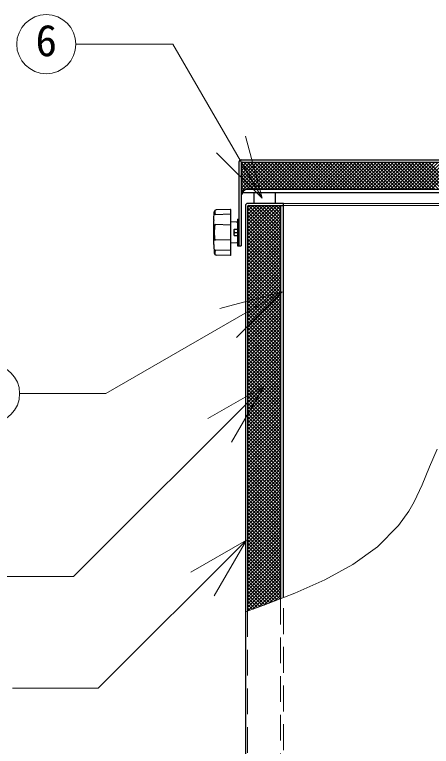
# Model space of a CAD drawing. Units: millimetres at full size, sheet at 1:20; details may follow other scales. Extents: x -4246 to 3854, y -2716 to 2904.
# Drawn here: x -3781 to -3393, y -752 to -71 of the extents above; entities that cross this region are included whole.
import ezdxf
from ezdxf.enums import TextEntityAlignment as Align

# ---------------------------------------------------------------- set-up
doc = ezdxf.new("R2010")
doc.units = ezdxf.units.MM
doc.header["$LTSCALE"] = 20
doc.linetypes.add('DASHED1', pattern=[1.8, 1.2, -0.6])
doc.layers.add('0-0', color=7, linetype='Continuous', lineweight=18)
doc.styles.add('ＭＳ ゴシック', font='')
doc.styles.get('ＭＳ ゴシック').set_extended_font_data('MS Gothic')

msp = doc.modelspace()

# ---------------------------------------------------------------- linework, layer by layer
at = {"layer": '0-0'}
for p, q in [((-3550.64, -241.85), (-3566.17, -183.9)), ((-3550.64, -241.85), (-3593.07, -199.43)), ((-3531.99, -329.09), (-3695.9, -423.72)), ((-3531.99, -329.09), (-3589.95, -344.62)), ((-3531.99, -329.09), (-3574.42, -371.51)), ((-3549.07, -417.04), (-3725.97, -593.94)), ((-3549.07, -417.04), (-3601.03, -447.04)), ((-3549.07, -417.04), (-3579.07, -469)), ((-3695.9, -423.72), (-3776.15, -423.72)), ((-3565.03, -560.19), (-3616.99, -590.19)), ((-3565.03, -560.19), (-3595.03, -612.15)), ((-3725.97, -593.94), (-3799.34, -593.94))]:
    msp.add_line(p, q, dxfattribs=at)
at = {"layer": '0-0', "color": 5, "lineweight": 25}
for p, q in [((-3572.1, -208.17), (-3572.1, -286.17)), ((-3570.1, -206.17), (-2421.1, -206.17)), ((-3570.1, -209.17), (-3570.1, -286.17)), ((-3569.1, -208.17), (-3165.64, -208.17)), ((-3173.54, -236.67), (-3567.1, -236.67)), ((-3172.68, -233.67), (-3564.1, -233.67)), ((-3558.1, -246.67), (-3558.1, -236.67)), ((-3538.1, -246.67), (-3538.1, -236.67)), ((-3566.1, -248.67), (-3566.1, -1511.17)), ((-3530.6, -246.67), (-3564.1, -246.67)), ((-3564.1, -249.67), (-3564.1, -626.29)), ((-3563.1, -248.67), (-3530.6, -248.67)), ((-3533.6, -248.67), (-3533.6, -614.79)), ((-3530.6, -613.64), (-3530.6, -246.67)), ((-3595.59, -261.91), (-3595.2, -254.53)), ((-3579.6, -256.74), (-3594.15, -257.22)), ((-3580.12, -252.21), (-3593.27, -252.63)), ((-3579.6, -294.64), (-3579.6, -252.71)), ((-3595.6, -284.91), (-3595.6, -262.44)), ((-3574.06, -264.14), (-3579.6, -263.67)), ((-3573.6, -261.17), (-3572.1, -261.17)), ((-3573.6, -261.17), (-3573.6, -286.17)), ((-3579.6, -266.82), (-3594.15, -266.33)), ((-3576.85, -271.32), (-3576.85, -276.02)), ((-3576.23, -270.67), (-3573.6, -270.67)), ((-3576.23, -273.67), (-3573.6, -273.67)), ((-3576.23, -276.67), (-3573.6, -276.67)), ((-3595.59, -285.44), (-3595.2, -292.82)), ((-3579.6, -280.53), (-3594.15, -281.01)), ((-3574.06, -283.21), (-3579.6, -283.67)), ((-3573.6, -286.17), (-3572.1, -286.17)), ((-3572.1, -286.17), (-3570.1, -286.17)), ((-3579.6, -290.61), (-3594.15, -290.12)), ((-3580.12, -295.14), (-3593.27, -294.71))]:
    msp.add_line(p, q, dxfattribs=at)
at = {"layer": '0-0', "color": 4, "lineweight": 9}
for p, q in [((-3570.1, -235.53), (-3542.75, -208.17)), ((-3570.1, -232.35), (-3545.93, -208.17)), ((-3570.1, -229.16), (-3549.11, -208.17)), ((-3570.1, -225.98), (-3552.29, -208.17)), ((-3570.1, -222.8), (-3555.48, -208.17)), ((-3570.1, -219.62), (-3558.66, -208.17)), ((-3570.1, -216.44), (-3561.84, -208.17)), ((-3570.1, -213.25), (-3565.02, -208.17)), ((-3570.1, -210.07), (-3568.2, -208.17)), ((-3570.08, -208.94), (-3545.35, -233.67)), ((-3567.66, -208.17), (-3542.16, -233.67)), ((-3565.16, -233.77), (-3539.57, -208.17)), ((-3564.48, -208.17), (-3538.98, -233.67)), ((-3561.88, -233.67), (-3536.38, -208.17)), ((-3561.3, -208.17), (-3535.8, -233.67)), ((-3558.7, -233.67), (-3533.2, -208.17)), ((-3558.12, -208.17), (-3532.62, -233.67)), ((-3555.52, -233.67), (-3530.02, -208.17)), ((-3554.94, -208.17), (-3529.44, -233.67)), ((-3552.34, -233.67), (-3526.84, -208.17)), ((-3551.76, -208.17), (-3526.26, -233.67)), ((-3549.16, -233.67), (-3523.66, -208.17)), ((-3548.57, -208.17), (-3523.07, -233.67)), ((-3545.97, -233.67), (-3520.47, -208.17)), ((-3545.39, -208.17), (-3519.89, -233.67)), ((-3542.79, -233.67), (-3517.29, -208.17)), ((-3542.21, -208.17), (-3516.71, -233.67)), ((-3539.61, -233.67), (-3514.11, -208.17)), ((-3539.03, -208.17), (-3513.53, -233.67)), ((-3536.43, -233.67), (-3510.93, -208.17)), ((-3535.85, -208.17), (-3510.35, -233.67)), ((-3533.25, -233.67), (-3507.75, -208.17)), ((-3532.66, -208.17), (-3507.16, -233.67)), ((-3530.06, -233.67), (-3504.56, -208.17)), ((-3529.48, -208.17), (-3503.98, -233.67)), ((-3526.88, -233.67), (-3501.38, -208.17)), ((-3526.3, -208.17), (-3500.8, -233.67)), ((-3523.7, -233.67), (-3498.2, -208.17)), ((-3523.12, -208.17), (-3497.62, -233.67)), ((-3520.52, -233.67), (-3495.02, -208.17)), ((-3519.94, -208.17), (-3494.44, -233.67)), ((-3517.34, -233.67), (-3491.84, -208.17)), ((-3516.75, -208.17), (-3491.25, -233.67)), ((-3514.15, -233.67), (-3488.65, -208.17)), ((-3513.57, -208.17), (-3488.07, -233.67)), ((-3510.97, -233.67), (-3485.47, -208.17)), ((-3510.39, -208.17), (-3484.89, -233.67)), ((-3507.79, -233.67), (-3482.29, -208.17)), ((-3507.21, -208.17), (-3481.71, -233.67)), ((-3504.61, -233.67), (-3479.11, -208.17)), ((-3504.03, -208.17), (-3478.53, -233.67)), ((-3501.43, -233.67), (-3475.93, -208.17)), ((-3500.84, -208.17), (-3475.34, -233.67)), ((-3498.24, -233.67), (-3472.74, -208.17)), ((-3497.66, -208.17), (-3472.16, -233.67)), ((-3495.06, -233.67), (-3469.56, -208.17)), ((-3494.48, -208.17), (-3468.98, -233.67)), ((-3491.88, -233.67), (-3466.38, -208.17)), ((-3491.3, -208.17), (-3465.8, -233.67)), ((-3488.7, -233.67), (-3463.2, -208.17)), ((-3488.12, -208.17), (-3462.62, -233.67)), ((-3485.52, -233.67), (-3460.02, -208.17)), ((-3484.93, -208.17), (-3459.43, -233.67)), ((-3482.33, -233.67), (-3456.83, -208.17)), ((-3481.75, -208.17), (-3456.25, -233.67)), ((-3479.15, -233.67), (-3453.65, -208.17)), ((-3478.57, -208.17), (-3453.07, -233.67)), ((-3475.97, -233.67), (-3450.47, -208.17)), ((-3475.39, -208.17), (-3449.89, -233.67)), ((-3472.79, -233.67), (-3447.29, -208.17)), ((-3472.21, -208.17), (-3446.71, -233.67)), ((-3469.61, -233.67), (-3444.11, -208.17)), ((-3469.02, -208.17), (-3443.52, -233.67)), ((-3466.42, -233.67), (-3440.92, -208.17)), ((-3465.84, -208.17), (-3440.34, -233.67)), ((-3463.24, -233.67), (-3437.74, -208.17)), ((-3462.66, -208.17), (-3437.16, -233.67)), ((-3460.06, -233.67), (-3434.56, -208.17)), ((-3459.48, -208.17), (-3433.98, -233.67)), ((-3456.88, -233.67), (-3431.38, -208.17)), ((-3456.3, -208.17), (-3430.8, -233.67)), ((-3453.7, -233.67), (-3428.2, -208.17)), ((-3453.11, -208.17), (-3427.61, -233.67)), ((-3450.52, -233.67), (-3425.02, -208.17)), ((-3449.93, -208.17), (-3424.43, -233.67)), ((-3447.33, -233.67), (-3421.83, -208.17)), ((-3446.75, -208.17), (-3421.25, -233.67)), ((-3444.15, -233.67), (-3418.65, -208.17)), ((-3443.57, -208.17), (-3418.07, -233.67)), ((-3440.97, -233.67), (-3415.47, -208.17)), ((-3440.39, -208.17), (-3414.89, -233.67)), ((-3437.79, -233.67), (-3412.29, -208.17)), ((-3437.2, -208.17), (-3411.7, -233.67)), ((-3434.61, -233.67), (-3409.11, -208.17)), ((-3434.02, -208.17), (-3408.52, -233.67)), ((-3431.42, -233.67), (-3405.92, -208.17)), ((-3430.84, -208.17), (-3405.34, -233.67)), ((-3428.24, -233.67), (-3402.74, -208.17)), ((-3427.66, -208.17), (-3402.16, -233.67)), ((-3425.06, -233.67), (-3399.56, -208.17)), ((-3424.48, -208.17), (-3398.98, -233.67)), ((-3421.88, -233.67), (-3396.38, -208.17)), ((-3421.29, -208.17), (-3395.79, -233.67)), ((-3418.7, -233.67), (-3393.2, -208.17)), ((-3418.11, -208.17), (-3392.61, -233.67)), ((-3415.51, -233.67), (-3390.01, -208.17)), ((-3414.93, -208.17), (-3389.43, -233.67)), ((-3412.33, -233.67), (-3386.83, -208.17)), ((-3411.75, -208.17), (-3386.25, -233.67)), ((-3409.15, -233.67), (-3383.65, -208.17)), ((-3408.57, -208.17), (-3383.07, -233.67)), ((-3405.97, -233.67), (-3380.47, -208.17)), ((-3405.38, -208.17), (-3379.88, -233.67)), ((-3402.79, -233.67), (-3377.29, -208.17)), ((-3402.2, -208.17), (-3376.7, -233.67)), ((-3399.6, -233.67), (-3374.1, -208.17)), ((-3399.02, -208.17), (-3373.52, -233.67)), ((-3396.42, -233.67), (-3370.92, -208.17)), ((-3395.84, -208.17), (-3370.34, -233.67)), ((-3393.24, -233.67), (-3367.74, -208.17)), ((-3570.1, -212.1), (-3548.53, -233.67)), ((-3570.1, -215.28), (-3551.71, -233.67)), ((-3570.1, -218.46), (-3554.89, -233.67)), ((-3570.1, -221.65), (-3558.07, -233.67)), ((-3570.1, -224.83), (-3561.26, -233.67)), ((-3570.1, -228.01), (-3564.43, -233.68)), ((-3570.1, -231.19), (-3566.92, -234.38)), ((-3570.1, -234.37), (-3568.68, -235.8)), ((-3570.1, -237.56), (-3569.82, -237.84)), ((-3570.1, -238.71), (-3570.01, -238.62)), ((-3564.1, -276.26), (-3536.52, -248.67)), ((-3564.1, -273.08), (-3539.7, -248.67)), ((-3564.1, -269.89), (-3542.88, -248.67)), ((-3564.1, -266.71), (-3546.06, -248.67)), ((-3564.1, -263.53), (-3549.25, -248.67)), ((-3564.1, -260.35), (-3552.43, -248.67)), ((-3564.1, -257.17), (-3555.61, -248.67)), ((-3564.1, -253.98), (-3558.79, -248.67)), ((-3564.1, -250.8), (-3561.97, -248.67)), ((-3564.1, -279.44), (-3533.6, -248.94)), ((-3564.1, -250.92), (-3533.6, -281.42)), ((-3563.16, -248.68), (-3533.6, -278.24)), ((-3559.98, -248.67), (-3533.6, -275.06)), ((-3556.8, -248.67), (-3533.6, -271.87)), ((-3553.62, -248.67), (-3533.6, -268.69)), ((-3550.44, -248.67), (-3533.6, -265.51)), ((-3547.26, -248.67), (-3533.6, -262.33)), ((-3544.07, -248.67), (-3533.6, -259.15)), ((-3540.89, -248.67), (-3533.6, -255.96)), ((-3537.71, -248.67), (-3533.6, -252.78)), ((-3534.53, -248.67), (-3533.6, -249.6)), ((-3530.6, -246.67), (-3176.41, -246.67)), ((-3530.6, -248.67), (-3176.98, -248.67)), ((-3564.1, -282.62), (-3533.6, -252.12)), ((-3564.1, -254.1), (-3533.6, -284.6)), ((-3564.1, -285.8), (-3533.6, -255.3)), ((-3564.1, -257.28), (-3533.6, -287.78)), ((-3564.1, -288.99), (-3533.6, -258.49)), ((-3564.1, -260.47), (-3533.6, -290.97)), ((-3564.1, -292.17), (-3533.6, -261.67)), ((-3564.1, -263.65), (-3533.6, -294.15)), ((-3564.1, -295.35), (-3533.6, -264.85)), ((-3564.1, -266.83), (-3533.6, -297.33)), ((-3564.1, -298.53), (-3533.6, -268.03)), ((-3564.1, -270.01), (-3533.6, -300.51)), ((-3564.1, -301.71), (-3533.6, -271.21)), ((-3564.1, -273.19), (-3533.6, -303.69)), ((-3564.1, -304.9), (-3533.6, -274.4)), ((-3564.1, -276.38), (-3533.6, -306.88)), ((-3564.1, -308.08), (-3533.6, -277.58)), ((-3564.1, -279.56), (-3533.6, -310.06)), ((-3564.1, -311.26), (-3533.6, -280.76)), ((-3564.1, -282.74), (-3533.6, -313.24)), ((-3564.1, -314.44), (-3533.6, -283.94)), ((-3564.1, -285.92), (-3533.6, -316.42)), ((-3564.1, -317.62), (-3533.6, -287.12)), ((-3564.1, -289.1), (-3533.6, -319.6)), ((-3564.1, -320.8), (-3533.6, -290.3)), ((-3564.1, -292.29), (-3533.6, -322.79)), ((-3564.1, -323.99), (-3533.6, -293.49)), ((-3564.1, -295.47), (-3533.6, -325.97)), ((-3564.1, -327.17), (-3533.6, -296.67)), ((-3564.1, -298.65), (-3533.6, -329.15)), ((-3564.1, -330.35), (-3533.6, -299.85)), ((-3564.1, -301.83), (-3533.6, -332.33)), ((-3564.1, -333.53), (-3533.6, -303.03)), ((-3564.1, -305.01), (-3533.6, -335.51)), ((-3564.1, -336.71), (-3533.6, -306.21)), ((-3564.1, -308.2), (-3533.6, -338.7)), ((-3564.1, -339.9), (-3533.6, -309.4)), ((-3564.1, -311.38), (-3533.6, -341.88)), ((-3564.1, -343.08), (-3533.6, -312.58)), ((-3564.1, -314.56), (-3533.6, -345.06)), ((-3564.1, -346.26), (-3533.6, -315.76)), ((-3564.1, -317.74), (-3533.6, -348.24)), ((-3564.1, -349.44), (-3533.6, -318.94)), ((-3564.1, -320.92), (-3533.6, -351.42)), ((-3564.1, -352.62), (-3533.6, -322.12)), ((-3564.1, -324.11), (-3533.6, -354.61)), ((-3564.1, -355.81), (-3533.6, -325.31)), ((-3564.1, -327.29), (-3533.6, -357.79)), ((-3564.1, -358.99), (-3533.6, -328.49)), ((-3564.1, -330.47), (-3533.6, -360.97)), ((-3564.1, -362.17), (-3533.6, -331.67)), ((-3564.1, -333.65), (-3533.6, -364.15)), ((-3564.1, -365.35), (-3533.6, -334.85)), ((-3564.1, -336.83), (-3533.6, -367.33)), ((-3564.1, -368.53), (-3533.6, -338.03)), ((-3564.1, -340.01), (-3533.6, -370.51)), ((-3564.1, -371.72), (-3533.6, -341.22)), ((-3564.1, -343.2), (-3533.6, -373.7)), ((-3564.1, -374.9), (-3533.6, -344.4)), ((-3564.1, -346.38), (-3533.6, -376.88)), ((-3564.1, -378.08), (-3533.6, -347.58)), ((-3564.1, -349.56), (-3533.6, -380.06)), ((-3564.1, -381.26), (-3533.6, -350.76)), ((-3564.1, -352.74), (-3533.6, -383.24)), ((-3564.1, -384.44), (-3533.6, -353.94)), ((-3564.1, -355.92), (-3533.6, -386.42)), ((-3564.1, -387.63), (-3533.6, -357.13)), ((-3564.1, -359.11), (-3533.6, -389.61)), ((-3564.1, -390.81), (-3533.6, -360.31)), ((-3564.1, -362.29), (-3533.6, -392.79)), ((-3564.1, -393.99), (-3533.6, -363.49)), ((-3564.1, -365.47), (-3533.6, -395.97)), ((-3564.1, -397.17), (-3533.6, -366.67)), ((-3564.1, -368.65), (-3533.6, -399.15)), ((-3564.1, -400.35), (-3533.6, -369.85)), ((-3564.1, -371.83), (-3533.6, -402.33)), ((-3564.1, -403.54), (-3533.6, -373.04)), ((-3564.1, -375.02), (-3533.6, -405.52)), ((-3564.1, -406.72), (-3533.6, -376.22)), ((-3564.1, -378.2), (-3533.6, -408.7)), ((-3564.1, -409.9), (-3533.6, -379.4)), ((-3564.1, -381.38), (-3533.6, -411.88)), ((-3564.1, -413.08), (-3533.6, -382.58)), ((-3564.1, -384.56), (-3533.6, -415.06)), ((-3564.1, -416.26), (-3533.6, -385.76)), ((-3564.1, -387.74), (-3533.6, -418.24)), ((-3564.1, -419.45), (-3533.6, -388.95)), ((-3564.1, -390.93), (-3533.6, -421.43)), ((-3564.1, -422.63), (-3533.6, -392.13)), ((-3564.1, -394.11), (-3533.6, -424.61)), ((-3564.1, -425.81), (-3533.6, -395.31)), ((-3564.1, -397.29), (-3533.6, -427.79)), ((-3564.1, -428.99), (-3533.6, -398.49)), ((-3564.1, -400.47), (-3533.6, -430.97)), ((-3564.1, -432.17), (-3533.6, -401.67)), ((-3564.1, -403.65), (-3533.6, -434.15)), ((-3564.1, -435.36), (-3533.6, -404.86)), ((-3564.1, -406.84), (-3533.6, -437.34)), ((-3564.1, -438.54), (-3533.6, -408.04)), ((-3564.1, -410.02), (-3533.6, -440.52)), ((-3564.1, -441.72), (-3533.6, -411.22)), ((-3564.1, -413.2), (-3533.6, -443.7)), ((-3564.1, -444.9), (-3533.6, -414.4)), ((-3564.1, -416.38), (-3533.6, -446.88)), ((-3564.1, -448.08), (-3533.6, -417.58)), ((-3564.1, -419.56), (-3533.6, -450.06)), ((-3564.1, -451.27), (-3533.6, -420.77)), ((-3564.1, -422.75), (-3533.6, -453.25)), ((-3564.1, -454.45), (-3533.6, -423.95)), ((-3564.1, -425.93), (-3533.6, -456.43)), ((-3564.1, -457.63), (-3533.6, -427.13)), ((-3564.1, -429.11), (-3533.6, -459.61)), ((-3564.1, -460.81), (-3533.6, -430.31)), ((-3564.1, -432.29), (-3533.6, -462.79)), ((-3564.1, -463.99), (-3533.6, -433.49)), ((-3564.1, -435.47), (-3533.6, -465.97)), ((-3564.1, -467.18), (-3533.6, -436.68)), ((-3564.1, -438.66), (-3533.6, -469.16)), ((-3564.1, -470.36), (-3533.6, -439.86)), ((-3564.1, -441.84), (-3533.6, -472.34)), ((-3564.1, -473.54), (-3533.6, -443.04)), ((-3564.1, -445.02), (-3533.6, -475.52)), ((-3564.1, -476.72), (-3533.6, -446.22)), ((-3564.1, -448.2), (-3533.6, -478.7)), ((-3564.1, -479.9), (-3533.6, -449.4)), ((-3564.1, -451.38), (-3533.6, -481.88)), ((-3564.1, -483.09), (-3533.6, -452.59)), ((-3564.1, -454.57), (-3533.6, -485.07)), ((-3564.1, -486.27), (-3533.6, -455.77)), ((-3564.1, -457.75), (-3533.6, -488.25)), ((-3564.1, -489.45), (-3533.6, -458.95)), ((-3564.1, -460.93), (-3533.6, -491.43)), ((-3564.1, -492.63), (-3533.6, -462.13)), ((-3564.1, -464.11), (-3533.6, -494.61)), ((-3564.1, -495.81), (-3533.6, -465.31)), ((-3564.1, -467.29), (-3533.6, -497.79)), ((-3564.1, -499), (-3533.6, -468.5)), ((-3564.1, -470.48), (-3533.6, -500.98)), ((-3564.1, -502.18), (-3533.6, -471.68)), ((-3564.1, -473.66), (-3533.6, -504.16)), ((-3564.1, -505.36), (-3533.6, -474.86)), ((-3564.1, -476.84), (-3533.6, -507.34)), ((-3564.1, -508.54), (-3533.6, -478.04)), ((-3564.1, -480.02), (-3533.6, -510.52)), ((-3564.1, -511.72), (-3533.6, -481.22)), ((-3564.1, -483.2), (-3533.6, -513.7)), ((-3564.1, -514.91), (-3533.6, -484.41)), ((-3564.1, -486.39), (-3533.6, -516.89)), ((-3564.1, -518.09), (-3533.6, -487.59)), ((-3564.1, -489.57), (-3533.6, -520.07)), ((-3564.1, -521.27), (-3533.6, -490.77)), ((-3564.1, -492.75), (-3533.6, -523.25)), ((-3564.1, -524.45), (-3533.6, -493.95)), ((-3564.1, -495.93), (-3533.6, -526.43)), ((-3564.1, -527.63), (-3533.6, -497.13)), ((-3564.1, -499.11), (-3533.6, -529.61)), ((-3564.1, -530.82), (-3533.6, -500.32)), ((-3564.1, -502.3), (-3533.6, -532.8)), ((-3564.1, -534), (-3533.6, -503.5)), ((-3564.1, -505.48), (-3533.6, -535.98)), ((-3564.1, -537.18), (-3533.6, -506.68)), ((-3564.1, -508.66), (-3533.6, -539.16)), ((-3564.1, -540.36), (-3533.6, -509.86)), ((-3564.1, -511.84), (-3533.6, -542.34)), ((-3564.1, -543.54), (-3533.6, -513.04)), ((-3564.1, -515.02), (-3533.6, -545.52)), ((-3564.1, -546.73), (-3533.6, -516.23)), ((-3564.1, -518.21), (-3533.6, -548.71)), ((-3564.1, -549.91), (-3533.6, -519.41)), ((-3564.1, -521.39), (-3533.6, -551.89)), ((-3564.1, -553.09), (-3533.6, -522.59)), ((-3564.1, -524.57), (-3533.6, -555.07)), ((-3564.1, -556.27), (-3533.6, -525.77)), ((-3564.1, -527.75), (-3533.6, -558.25)), ((-3564.1, -559.45), (-3533.6, -528.95)), ((-3564.1, -530.93), (-3533.6, -561.43)), ((-3564.1, -562.64), (-3533.6, -532.14)), ((-3564.1, -534.12), (-3533.6, -564.62)), ((-3564.1, -565.82), (-3533.6, -535.32)), ((-3564.1, -537.3), (-3533.6, -567.8)), ((-3564.1, -569), (-3533.6, -538.5)), ((-3564.1, -540.48), (-3533.6, -570.98)), ((-3564.1, -572.18), (-3533.6, -541.68)), ((-3564.1, -543.66), (-3533.6, -574.16)), ((-3564.1, -575.36), (-3533.6, -544.86)), ((-3564.1, -546.84), (-3533.6, -577.34)), ((-3564.1, -578.55), (-3533.6, -548.05)), ((-3564.1, -550.03), (-3533.6, -580.53)), ((-3564.1, -581.73), (-3533.6, -551.23)), ((-3564.1, -553.21), (-3533.6, -583.71)), ((-3564.1, -584.91), (-3533.6, -554.41)), ((-3564.1, -556.39), (-3533.6, -586.89)), ((-3564.1, -588.09), (-3533.6, -557.59)), ((-3564.1, -559.57), (-3533.6, -590.07)), ((-3564.1, -591.27), (-3533.6, -560.77)), ((-3564.1, -562.75), (-3533.6, -593.25)), ((-3564.1, -594.46), (-3533.6, -563.96)), ((-3564.1, -565.94), (-3533.6, -596.44)), ((-3564.1, -597.64), (-3533.6, -567.14)), ((-3564.1, -569.12), (-3533.6, -599.62)), ((-3564.1, -600.82), (-3533.6, -570.32)), ((-3564.1, -572.3), (-3533.6, -602.8)), ((-3564.1, -604), (-3533.6, -573.5)), ((-3564.1, -575.48), (-3533.6, -605.98)), ((-3564.1, -607.18), (-3533.6, -576.68)), ((-3564.1, -578.66), (-3533.6, -609.16)), ((-3564.1, -610.37), (-3533.6, -579.87)), ((-3564.1, -581.85), (-3533.6, -612.35)), ((-3564.1, -613.55), (-3533.6, -583.05)), ((-3564.1, -585.03), (-3534.13, -615)), ((-3564.1, -616.73), (-3533.6, -586.23)), ((-3564.1, -588.21), (-3536.43, -615.89)), ((-3564.1, -619.91), (-3533.6, -589.41)), ((-3564.1, -591.39), (-3538.72, -616.77)), ((-3564.1, -623.09), (-3533.6, -592.59)), ((-3564.1, -594.57), (-3541.02, -617.66)), ((-3564.1, -626.28), (-3533.6, -595.78)), ((-3564.1, -597.76), (-3543.31, -618.55)), ((-3559.09, -624.45), (-3533.6, -598.96)), ((-3564.1, -600.94), (-3545.61, -619.43)), ((-3564.1, -604.12), (-3547.9, -620.32)), ((-3554.07, -622.6), (-3533.6, -602.14)), ((-3549.04, -620.76), (-3533.6, -605.32)), ((-3564.1, -607.3), (-3550.21, -621.19)), ((-3564.1, -610.48), (-3552.54, -622.04)), ((-3543.86, -618.76), (-3533.6, -608.5)), ((-3538.67, -616.75), (-3533.6, -611.69)), ((-3564.1, -613.67), (-3554.87, -622.9)), ((-3564.1, -616.85), (-3557.2, -623.75)), ((-3564.1, -620.03), (-3559.52, -624.61)), ((-3564.1, -623.21), (-3561.85, -625.46))]:
    msp.add_line(p, q, dxfattribs=at)
at = {"layer": '0-0', "linetype": 'DASHED1'}
for p, q in [((-3533.6, -614.79), (-3533.6, -1478.67)), ((-3530.6, -1475.67), (-3530.6, -613.64)), ((-3564.1, -626.29), (-3564.1, -1510.17))]:
    msp.add_line(p, q, dxfattribs=at)
at = {"layer": '0-0'}
for points in [[(-3550.64, -241.85), (-3633.49, -98.36), (-3723.89, -98.36)], [(-3387.83, -475.57), (-3394.72, -492.09), (-3401.62, -508.6), (-3409.21, -524.49), (-3414.18, -533.18), (-3423.63, -546.48), (-3443.22, -566.38), (-3466.32, -583.05), (-3492.16, -597.2), (-3519.98, -609.53), (-3549.01, -620.75), (-3566.1, -627.02)], [(-3565.03, -560.19), (-3703.03, -698.19), (-3782.73, -698.19)]]:
    msp.add_lwpolyline(points, dxfattribs=at)
for centre in [(-3751.39, -98.36), (-3803.65, -423.72)]:
    msp.add_circle(centre, 27.5, dxfattribs=at)
at = {"layer": '0-0', "color": 5, "lineweight": 25}
for centre, radius, start, end in [((-3570.1, -208.17), 2, 90, 180), ((-3569.1, -209.17), 1, 90, 180), ((-3564.1, -239.67), 6, 90, 180), ((-3567.1, -239.67), 3, 90, 180), ((-3564.1, -248.67), 2, 90, 180), ((-3563.1, -249.67), 1, 90, 180), ((-3593.2, -254.63), 2, 91.84585, 176.98087), ((-3584.65, -254.25), 9.96, 178.90936, 197.37998), ((-3592.53, -254.17), 2.07, 141.26695, 176.97243), ((-3580.1, -252.71), 0.5, 0, 91.84585), ((-3585.6, -262.44), 10, 176.98087, 180), ((-3574.1, -264.63), 0.5, 0, 85.23636), ((-3540.77, -273.67), 54.34, 172.70127, 187.29873), ((-3594.17, -266.83), 0.5, 88.09085, 172.70127), ((-3574.75, -272.17), 2.11, 134.62454, 225.37546), ((-3575.29, -272.2), 1.79, 121.62812, 150.75937), ((-3574.75, -275.17), 2.11, 134.62454, 225.37546), ((-3575.29, -275.14), 1.79, 209.24063, 238.37188), ((-3585.6, -284.91), 10, 180, 183.01913), ((-3594.17, -280.51), 0.5, 187.29873, 271.90915), ((-3574.1, -282.71), 0.5, 274.76364, 0), ((-3593.2, -292.71), 2, 183.01913, 268.15415), ((-3584.65, -293.1), 9.96, 162.62002, 181.09064), ((-3592.53, -293.18), 2.07, 183.02757, 218.73305), ((-3580.1, -294.64), 0.5, 268.15415, 0)]:
    msp.add_arc(centre, radius, start, end, dxfattribs=at)

# ---------------------------------------------------------------- texts
at = {"layer": '0-0', "style": 'ＭＳ ゴシック'}
msp.add_text('6', height=29.33, dxfattribs=at).set_placement((-3761.39, -118.36), align=Align.BOTTOM_LEFT)

doc.saveas('drawing.dxf')
